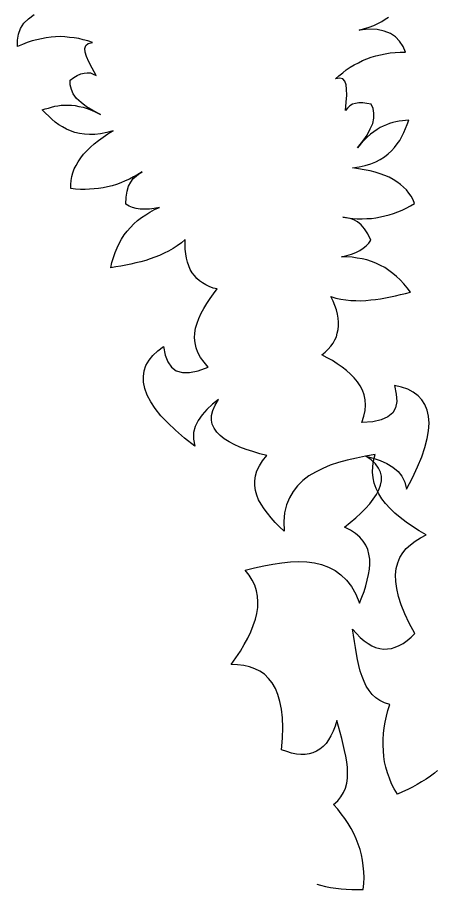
# Model space of a CAD drawing. Extents: x -24232 to 27340, y -23039 to 23489.
# Drawn here: x -10828 to -10628.2, y -5598.2 to -5183 of the extents above; entities that cross this region are included whole.
import ezdxf

# ---------------------------------------------------------------- set-up
doc = ezdxf.new("R2010")
doc.units = 0
doc.header["$LTSCALE"] = 10
doc.layers.add('1', color=1, linetype='CONTINUOUS')

msp = doc.modelspace()

# ---------------------------------------------------------------- linework, layer by layer
at = {"layer": '1'}
for points in [[(-10628.19, -5541.55), (-10629.57, -5542.71), (-10631.58, -5544.15), (-10633.59, -5545.59), (-10635.75, -5546.92), (-10637.91, -5548.24), (-10640.08, -5549.43), (-10642.39, -5550.64), (-10644.84, -5551.72), (-10647.3, -5552.81), (-10647.3, -5552.81), (-10648.8, -5550.26), (-10650.02, -5547.82), (-10651.12, -5545.23), (-10651.95, -5542.61), (-10652.79, -5539.99), (-10653.35, -5537.35), (-10653.77, -5534.82), (-10653.93, -5532.12), (-10654.09, -5529.43), (-10654.12, -5526.72), (-10653.89, -5523.98), (-10653.51, -5521.23), (-10653.14, -5518.47), (-10652.5, -5515.69), (-10651.86, -5512.91), (-10650.95, -5510.1), (-10650.95, -5510.1), (-10653.48, -5509.29), (-10655.64, -5508.18), (-10657.55, -5506.9), (-10659.35, -5505.33), (-10660.77, -5503.46), (-10662.08, -5501.43), (-10663.15, -5499.11), (-10664.09, -5496.78), (-10664.93, -5494.16), (-10665.62, -5491.52), (-10666.2, -5488.74), (-10666.78, -5485.96), (-10667.25, -5483.02), (-10667.71, -5480.09), (-10668.17, -5477.16), (-10668.63, -5474.23), (-10668.63, -5474.23), (-10666.77, -5476.33), (-10664.94, -5478.16), (-10663.14, -5479.72), (-10661.23, -5481), (-10659.48, -5482.16), (-10657.63, -5482.91), (-10655.68, -5483.37), (-10653.88, -5483.71), (-10651.99, -5483.64), (-10650.12, -5483.43), (-10648.29, -5482.82), (-10646.47, -5482.07), (-10644.55, -5481.05), (-10642.68, -5479.62), (-10640.81, -5478.06), (-10638.98, -5476.23), (-10638.98, -5476.23), (-10641.69, -5471.37), (-10643.82, -5466.87), (-10645.52, -5462.58), (-10646.77, -5458.65), (-10647.58, -5454.94), (-10648.1, -5451.48), (-10648.18, -5448.37), (-10647.84, -5445.35), (-10647.05, -5442.68), (-10646.11, -5440.14), (-10644.72, -5437.95), (-10643.06, -5435.87), (-10641.09, -5434.02), (-10638.85, -5432.28), (-10636.3, -5430.78), (-10633.61, -5429.39), (-10633.61, -5429.39), (-10636.94, -5427.46), (-10640.15, -5425.37), (-10643.1, -5423.26), (-10645.91, -5421.13), (-10648.46, -5418.97), (-10650.73, -5416.79), (-10652.89, -5414.45), (-10654.63, -5412.2), (-10656.12, -5409.79), (-10657.34, -5407.35), (-10658.31, -5404.75), (-10658.86, -5402.23), (-10659.16, -5399.55), (-10659.05, -5396.83), (-10658.68, -5394.08), (-10657.92, -5391.14), (-10657.92, -5391.14), (-10662.44, -5391.92), (-10666.82, -5392.81), (-10671.18, -5393.84), (-10675.26, -5394.97), (-10679.19, -5396.22), (-10682.82, -5397.7), (-10686.29, -5399.45), (-10689.47, -5401.29), (-10692.21, -5403.49), (-10694.78, -5405.95), (-10696.93, -5408.63), (-10698.62, -5411.66), (-10700.01, -5415.07), (-10700.95, -5418.83), (-10701.3, -5422.94), (-10701.2, -5427.54), (-10701.2, -5427.54), (-10703.33, -5425.47), (-10705.46, -5423.4), (-10707.32, -5421.3), (-10709.06, -5419.06), (-10710.65, -5416.93), (-10712.11, -5414.79), (-10713.3, -5412.61), (-10714.22, -5410.41), (-10714.74, -5408.16), (-10715.13, -5405.9), (-10715.11, -5403.59), (-10714.83, -5401.26), (-10714.14, -5398.88), (-10712.92, -5396.44), (-10711.42, -5394.1), (-10709.4, -5391.57), (-10709.4, -5391.57), (-10712.74, -5390.72), (-10716.11, -5389.74), (-10719.2, -5388.73), (-10722.18, -5387.57), (-10724.89, -5386.37), (-10727.34, -5385.02), (-10729.66, -5383.65), (-10731.6, -5382.1), (-10733.15, -5380.38), (-10734.43, -5378.62), (-10735.32, -5376.69), (-10735.68, -5374.69), (-10735.65, -5372.52), (-10735.1, -5370.15), (-10734.02, -5367.59), (-10732.43, -5364.84), (-10732.43, -5364.84), (-10735.29, -5367.19), (-10737.86, -5369.65), (-10740.16, -5372.21), (-10742.03, -5374.85), (-10743.47, -5377.73), (-10744.23, -5380.66), (-10744.29, -5383.78), (-10743.65, -5387.1), (-10743.65, -5387.1), (-10748.55, -5383.31), (-10752.76, -5379.57), (-10756.54, -5376.06), (-10759.77, -5372.62), (-10762.46, -5369.12), (-10764.58, -5365.97), (-10766.29, -5362.77), (-10767.45, -5359.64), (-10768.04, -5356.72), (-10768.09, -5353.88), (-10767.7, -5351.26), (-10766.9, -5348.73), (-10765.41, -5346.26), (-10763.64, -5343.9), (-10761.3, -5341.74), (-10758.55, -5339.67), (-10758.55, -5339.67), (-10757.68, -5343.78), (-10756.51, -5347.04), (-10754.74, -5349.55), (-10752.52, -5351.21), (-10749.57, -5352.1), (-10746.18, -5352.13), (-10742.07, -5351.27), (-10737.25, -5349.51), (-10737.25, -5349.51), (-10739.27, -5347.16), (-10741.02, -5344.91), (-10742.22, -5342.6), (-10743.02, -5340.25), (-10743.56, -5337.87), (-10743.81, -5335.6), (-10743.66, -5333.27), (-10743.25, -5330.92), (-10742.56, -5328.54), (-10741.73, -5326.28), (-10740.64, -5323.85), (-10739.41, -5321.55), (-10737.9, -5319.21), (-10736.4, -5316.87), (-10734.75, -5314.66), (-10732.98, -5312.29), (-10732.98, -5312.29), (-10734.93, -5311.83), (-10736.77, -5311.09), (-10738.48, -5310.33), (-10740.07, -5309.42), (-10741.41, -5308.35), (-10742.75, -5307.27), (-10743.85, -5305.91), (-10744.96, -5304.54), (-10745.8, -5303), (-10746.53, -5301.32), (-10747.14, -5299.49), (-10747.62, -5297.65), (-10747.99, -5295.52), (-10748.23, -5293.37), (-10748.2, -5291.2), (-10748.2, -5288.76), (-10748.2, -5288.76), (-10750.06, -5290.32), (-10752.07, -5291.77), (-10753.96, -5293.06), (-10756.13, -5294.25), (-10758.18, -5295.29), (-10760.37, -5296.35), (-10762.59, -5297.14), (-10764.81, -5297.93), (-10767.02, -5298.72), (-10769.26, -5299.37), (-10771.64, -5299.91), (-10774.02, -5300.44), (-10776.4, -5300.98), (-10778.8, -5301.38), (-10781.19, -5301.78), (-10783.59, -5302.18), (-10783.59, -5302.18), (-10783.05, -5299.68), (-10782.37, -5297.3), (-10781.55, -5294.9), (-10780.57, -5292.76), (-10779.58, -5290.62), (-10778.45, -5288.59), (-10777.19, -5286.56), (-10775.76, -5284.77), (-10774.2, -5282.97), (-10772.62, -5281.3), (-10770.89, -5279.75), (-10769.02, -5278.33), (-10766.99, -5277.02), (-10764.97, -5275.71), (-10762.8, -5274.52), (-10760.47, -5273.45), (-10760.47, -5273.45), (-10762.99, -5274), (-10765.27, -5274.25), (-10767.56, -5274.37), (-10769.6, -5274.32), (-10771.53, -5274), (-10773.35, -5273.52), (-10774.91, -5272.88), (-10776.5, -5271.97), (-10776.5, -5271.97), (-10776.34, -5268.56), (-10775.83, -5265.8), (-10775.15, -5263.41), (-10774.15, -5261.41), (-10772.97, -5259.78), (-10771.62, -5258.55), (-10770.25, -5257.45), (-10768.73, -5256.46), (-10768.73, -5256.46), (-10770.76, -5257.77), (-10772.79, -5258.95), (-10774.71, -5259.98), (-10776.78, -5260.88), (-10778.85, -5261.79), (-10780.94, -5262.57), (-10783.03, -5263.2), (-10785.15, -5263.71), (-10787.28, -5264.08), (-10789.4, -5264.45), (-10791.55, -5264.69), (-10793.7, -5264.8), (-10795.86, -5264.9), (-10798.03, -5264.87), (-10800.36, -5264.72), (-10802.56, -5264.42), (-10802.56, -5264.42), (-10802.63, -5262.53), (-10802.44, -5260.61), (-10802.1, -5258.81), (-10801.62, -5257), (-10801.01, -5255.17), (-10800.12, -5253.44), (-10799.09, -5251.7), (-10797.93, -5249.94), (-10796.63, -5248.17), (-10795.06, -5246.51), (-10793.34, -5244.82), (-10791.48, -5243.26), (-10789.49, -5241.68), (-10787.23, -5240.08), (-10784.97, -5238.47), (-10782.42, -5236.97), (-10782.42, -5236.97), (-10785.58, -5237.86), (-10788.49, -5238.46), (-10791.17, -5238.75), (-10793.75, -5238.77), (-10796.2, -5238.63), (-10798.54, -5238.35), (-10800.77, -5237.78), (-10802.75, -5237.06), (-10804.74, -5236.19), (-10806.62, -5235.18), (-10808.36, -5234.15), (-10810, -5232.84), (-10811.63, -5231.53), (-10813.15, -5230.07), (-10814.67, -5228.62), (-10816.2, -5227.02), (-10816.2, -5227.02), (-10814.76, -5226.59), (-10813.31, -5226.16), (-10811.87, -5225.73), (-10810.29, -5225.28), (-10808.82, -5225.12), (-10807.23, -5224.81), (-10805.61, -5224.76), (-10803.98, -5224.72), (-10802.35, -5224.81), (-10800.56, -5225.02), (-10798.76, -5225.36), (-10796.81, -5225.82), (-10794.85, -5226.42), (-10792.87, -5227.14), (-10790.72, -5228.13), (-10788.57, -5229.24), (-10788.57, -5229.24), (-10792.17, -5227.34), (-10795.22, -5225.51), (-10797.75, -5223.48), (-10799.86, -5221.55), (-10801.45, -5219.42), (-10802.36, -5217.35), (-10803.02, -5215.12), (-10802.99, -5212.95), (-10802.99, -5212.95), (-10801.23, -5211.67), (-10799.58, -5210.67), (-10797.9, -5209.94), (-10796.32, -5209.49), (-10794.84, -5209.33), (-10793.34, -5209.44), (-10791.93, -5209.96), (-10790.63, -5210.63), (-10790.63, -5210.63), (-10792.51, -5207.17), (-10794.05, -5204.23), (-10795.16, -5201.64), (-10795.8, -5199.54), (-10795.99, -5197.8), (-10795.47, -5196.38), (-10794.35, -5195.45), (-10792.37, -5194.95), (-10792.37, -5194.95), (-10794.49, -5194.24), (-10796.72, -5193.67), (-10798.82, -5193.09), (-10801.03, -5192.66), (-10803.22, -5192.5), (-10805.41, -5192.33), (-10807.6, -5192.17), (-10809.89, -5192.29), (-10812.05, -5192.39), (-10814.31, -5192.78), (-10816.57, -5193.17), (-10818.82, -5193.69), (-10821.06, -5194.21), (-10823.42, -5195.01), (-10825.62, -5195.93), (-10827.96, -5196.87), (-10827.96, -5196.87), (-10828.01, -5193.89), (-10827.52, -5190.99), (-10826.6, -5188.31), (-10824.98, -5185.83), (-10822.78, -5183.69), (-10820.02, -5181.62)], [(-10685.64, -5595.67), (-10683.91, -5596.17), (-10681.49, -5596.67), (-10679.07, -5597.17), (-10676.56, -5597.5), (-10674.05, -5597.83), (-10671.58, -5598.03), (-10668.98, -5598.2), (-10666.3, -5598.19), (-10663.61, -5598.18), (-10663.61, -5598.18), (-10663.27, -5595.25), (-10663.15, -5592.52), (-10663.2, -5589.71), (-10663.51, -5586.97), (-10663.81, -5584.24), (-10664.37, -5581.59), (-10665.02, -5579.11), (-10665.97, -5576.59), (-10666.91, -5574.06), (-10667.99, -5571.57), (-10669.32, -5569.17), (-10670.78, -5566.8), (-10672.24, -5564.44), (-10673.96, -5562.16), (-10675.68, -5559.88), (-10677.65, -5557.68), (-10677.65, -5557.68), (-10675.67, -5555.91), (-10674.15, -5554.02), (-10672.93, -5552.07), (-10671.92, -5549.91), (-10671.38, -5547.62), (-10671.01, -5545.24), (-10670.97, -5542.68), (-10671.07, -5540.16), (-10671.37, -5537.43), (-10671.81, -5534.74), (-10672.41, -5531.96), (-10673.01, -5529.19), (-10673.78, -5526.32), (-10674.56, -5523.45), (-10675.33, -5520.59), (-10676.1, -5517.72), (-10676.1, -5517.72), (-10676.95, -5520.4), (-10677.87, -5522.81), (-10678.88, -5524.97), (-10680.1, -5526.92), (-10681.23, -5528.69), (-10682.61, -5530.12), (-10684.21, -5531.34), (-10685.71, -5532.38), (-10687.47, -5533.09), (-10689.27, -5533.66), (-10691.19, -5533.85), (-10693.15, -5533.91), (-10695.32, -5533.75), (-10697.61, -5533.21), (-10699.95, -5532.54), (-10702.37, -5531.61), (-10702.37, -5531.61), (-10701.87, -5526.08), (-10701.76, -5521.09), (-10701.95, -5516.49), (-10702.41, -5512.39), (-10703.17, -5508.67), (-10704.11, -5505.29), (-10705.31, -5502.42), (-10706.85, -5499.8), (-10708.65, -5497.69), (-10710.54, -5495.74), (-10712.7, -5494.31), (-10715.07, -5493.08), (-10717.61, -5492.2), (-10720.38, -5491.52), (-10723.31, -5491.19), (-10726.34, -5491.02), (-10726.34, -5491.02), (-10724.08, -5487.89), (-10721.99, -5484.68), (-10720.16, -5481.55), (-10718.46, -5478.46), (-10717.01, -5475.46), (-10715.82, -5472.53), (-10714.8, -5469.52), (-10714.12, -5466.76), (-10713.75, -5463.95), (-10713.63, -5461.22), (-10713.8, -5458.45), (-10714.32, -5455.93), (-10715.14, -5453.36), (-10716.34, -5450.92), (-10717.8, -5448.55), (-10719.69, -5446.18), (-10719.69, -5446.18), (-10715.24, -5445.05), (-10710.88, -5444.09), (-10706.48, -5443.25), (-10702.3, -5442.62), (-10698.2, -5442.16), (-10694.28, -5442.05), (-10690.4, -5442.22), (-10686.74, -5442.61), (-10683.34, -5443.51), (-10679.99, -5444.71), (-10676.95, -5446.28), (-10674.16, -5448.36), (-10671.51, -5450.91), (-10669.12, -5453.97), (-10667.12, -5457.58), (-10665.35, -5461.82), (-10665.35, -5461.82), (-10664.24, -5459.06), (-10663.14, -5456.31), (-10662.3, -5453.63), (-10661.62, -5450.87), (-10661.03, -5448.28), (-10660.57, -5445.73), (-10660.37, -5443.26), (-10660.42, -5440.87), (-10660.86, -5438.61), (-10661.43, -5436.39), (-10662.38, -5434.28), (-10663.59, -5432.27), (-10665.19, -5430.37), (-10667.29, -5428.64), (-10669.62, -5427.11), (-10672.5, -5425.63), (-10672.5, -5425.63), (-10669.78, -5423.49), (-10667.11, -5421.22), (-10664.69, -5419.04), (-10662.45, -5416.77), (-10660.46, -5414.58), (-10658.77, -5412.34), (-10657.2, -5410.15), (-10656.07, -5407.94), (-10655.36, -5405.74), (-10654.9, -5403.61), (-10654.87, -5401.48), (-10655.36, -5399.51), (-10656.27, -5397.54), (-10657.74, -5395.61), (-10659.76, -5393.7), (-10662.33, -5391.84), (-10662.33, -5391.84), (-10658.76, -5392.82), (-10655.41, -5394.02), (-10652.28, -5395.42), (-10649.49, -5397.08), (-10647, -5399.11), (-10645.11, -5401.48), (-10643.79, -5404.31), (-10643.02, -5407.61), (-10643.02, -5407.61), (-10640.09, -5402.15), (-10637.77, -5397.02), (-10635.74, -5392.27), (-10634.19, -5387.82), (-10633.16, -5383.53), (-10632.51, -5379.79), (-10632.25, -5376.17), (-10632.46, -5372.84), (-10633.1, -5369.93), (-10634.22, -5367.32), (-10635.64, -5365.08), (-10637.4, -5363.1), (-10639.77, -5361.45), (-10642.35, -5360.01), (-10645.36, -5358.99), (-10648.72, -5358.22), (-10648.72, -5358.22), (-10647.83, -5362.32), (-10647.58, -5365.78), (-10648.18, -5368.8), (-10649.53, -5371.21), (-10651.86, -5373.22), (-10654.94, -5374.63), (-10659.05, -5375.51), (-10664.17, -5375.87), (-10664.17, -5375.87), (-10663.27, -5372.9), (-10662.6, -5370.14), (-10662.44, -5367.54), (-10662.66, -5365.07), (-10663.14, -5362.67), (-10663.84, -5360.49), (-10664.92, -5358.43), (-10666.25, -5356.45), (-10667.85, -5354.56), (-10669.53, -5352.83), (-10671.51, -5351.06), (-10673.58, -5349.45), (-10675.9, -5347.93), (-10678.22, -5346.41), (-10680.64, -5345.05), (-10683.22, -5343.61), (-10683.22, -5343.61), (-10681.62, -5342.4), (-10680.24, -5340.97), (-10678.99, -5339.58), (-10677.9, -5338.1), (-10677.11, -5336.58), (-10676.33, -5335.05), (-10675.88, -5333.35), (-10675.43, -5331.66), (-10675.28, -5329.91), (-10675.3, -5328.08), (-10675.49, -5326.16), (-10675.8, -5324.28), (-10676.33, -5322.18), (-10676.98, -5320.13), (-10677.89, -5318.16), (-10678.89, -5315.93), (-10678.89, -5315.93), (-10676.55, -5316.6), (-10674.13, -5317.1), (-10671.88, -5317.51), (-10669.41, -5317.71), (-10667.11, -5317.83), (-10664.68, -5317.9), (-10662.33, -5317.72), (-10659.99, -5317.54), (-10657.64, -5317.36), (-10655.33, -5317.05), (-10652.94, -5316.57), (-10650.55, -5316.09), (-10648.15, -5315.61), (-10645.8, -5315), (-10643.45, -5314.39), (-10641.1, -5313.78), (-10641.1, -5313.78), (-10642.61, -5311.72), (-10644.2, -5309.82), (-10645.92, -5307.97), (-10647.69, -5306.41), (-10649.46, -5304.85), (-10651.32, -5303.46), (-10653.3, -5302.11), (-10655.34, -5301.06), (-10657.5, -5300.06), (-10659.61, -5299.18), (-10661.82, -5298.46), (-10664.12, -5297.92), (-10666.5, -5297.55), (-10668.88, -5297.18), (-10671.35, -5296.97), (-10673.91, -5296.94), (-10673.91, -5296.94), (-10671.38, -5296.42), (-10669.2, -5295.72), (-10667.06, -5294.9), (-10665.22, -5294.03), (-10663.58, -5292.94), (-10662.12, -5291.77), (-10660.95, -5290.55), (-10659.86, -5289.07), (-10659.86, -5289.07), (-10661.4, -5286.03), (-10662.99, -5283.7), (-10664.58, -5281.81), (-10666.31, -5280.38), (-10668.05, -5279.37), (-10669.79, -5278.8), (-10671.49, -5278.35), (-10673.27, -5278.07), (-10673.27, -5278.07), (-10670.89, -5278.44), (-10668.55, -5278.69), (-10666.38, -5278.84), (-10664.12, -5278.83), (-10661.86, -5278.82), (-10659.64, -5278.68), (-10657.47, -5278.41), (-10655.33, -5278.01), (-10653.23, -5277.48), (-10651.14, -5276.95), (-10649.08, -5276.3), (-10647.07, -5275.52), (-10645.06, -5274.73), (-10643.08, -5273.82), (-10641.02, -5272.74), (-10639.13, -5271.57), (-10639.13, -5271.57), (-10639.83, -5269.82), (-10640.79, -5268.14), (-10641.84, -5266.64), (-10643.01, -5265.17), (-10644.31, -5263.75), (-10645.83, -5262.53), (-10647.48, -5261.36), (-10649.25, -5260.23), (-10651.16, -5259.14), (-10653.28, -5258.26), (-10655.53, -5257.42), (-10657.86, -5256.75), (-10660.32, -5256.12), (-10663.04, -5255.57), (-10665.76, -5255.03), (-10668.7, -5254.69), (-10668.7, -5254.69), (-10665.46, -5254.22), (-10662.55, -5253.58), (-10659.98, -5252.76), (-10657.62, -5251.72), (-10655.44, -5250.6), (-10653.42, -5249.39), (-10651.61, -5247.97), (-10650.1, -5246.5), (-10648.63, -5244.9), (-10647.33, -5243.21), (-10646.15, -5241.56), (-10645.19, -5239.7), (-10644.23, -5237.84), (-10643.44, -5235.89), (-10642.64, -5233.94), (-10641.89, -5231.86), (-10641.89, -5231.86), (-10643.38, -5232.05), (-10644.88, -5232.24), (-10646.37, -5232.44), (-10648, -5232.67), (-10649.41, -5233.12), (-10650.99, -5233.49), (-10652.49, -5234.1), (-10653.99, -5234.72), (-10655.45, -5235.47), (-10656.99, -5236.39), (-10658.5, -5237.43), (-10660.09, -5238.65), (-10661.65, -5239.99), (-10663.16, -5241.46), (-10664.71, -5243.23), (-10666.23, -5245.13), (-10666.23, -5245.13), (-10663.72, -5241.93), (-10661.67, -5239.01), (-10660.19, -5236.13), (-10659.04, -5233.51), (-10658.46, -5230.91), (-10658.47, -5228.66), (-10658.78, -5226.35), (-10659.69, -5224.38), (-10659.69, -5224.38), (-10661.82, -5223.92), (-10663.73, -5223.68), (-10665.56, -5223.7), (-10667.19, -5223.94), (-10668.6, -5224.39), (-10669.93, -5225.09), (-10671.01, -5226.15), (-10671.92, -5227.28), (-10671.92, -5227.28), (-10671.61, -5223.37), (-10671.4, -5220.05), (-10671.45, -5217.23), (-10671.71, -5215.06), (-10672.25, -5213.39), (-10673.3, -5212.31), (-10674.7, -5211.9), (-10676.71, -5212.26), (-10676.71, -5212.26), (-10675.07, -5210.75), (-10673.26, -5209.32), (-10671.58, -5207.94), (-10669.73, -5206.64), (-10667.8, -5205.6), (-10665.86, -5204.56), (-10663.93, -5203.52), (-10661.79, -5202.7), (-10659.78, -5201.92), (-10657.55, -5201.35), (-10655.33, -5200.78), (-10653.07, -5200.34), (-10650.8, -5199.9), (-10648.33, -5199.68), (-10645.94, -5199.63), (-10643.42, -5199.53), (-10643.42, -5199.53), (-10644.58, -5196.79), (-10646.21, -5194.34), (-10648.14, -5192.27), (-10650.64, -5190.66), (-10653.52, -5189.6), (-10656.88, -5188.83), (-10660.88, -5188.69), (-10665.45, -5189.01), (-10665.45, -5189.01), (-10662.97, -5188.36), (-10660.65, -5187.63), (-10658.51, -5186.8), (-10656.54, -5185.89), (-10654.74, -5184.89), (-10653.06, -5183.93), (-10651.56, -5182.89)]]:
    msp.add_lwpolyline(points, dxfattribs=at)

doc.saveas('drawing.dxf')
